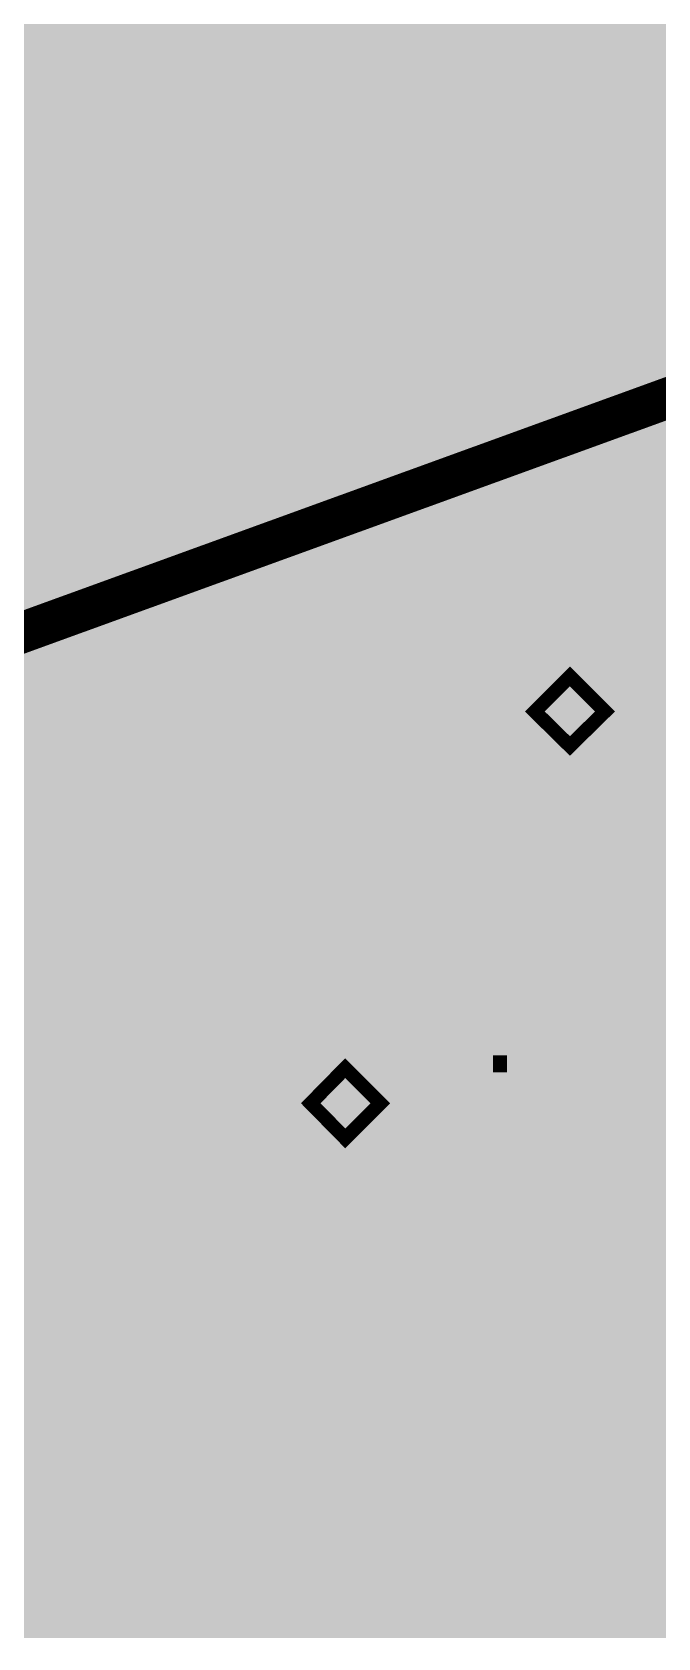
# Model space of a CAD drawing. Header units: millimetres. Extents: x 92 to 588, y 96 to 434.
# Drawn here: x 507.31 to 525.25, y 223.9 to 269.89 of the extents above; entities that cross this region are included whole.
import ezdxf

# ---------------------------------------------------------------- set-up
doc = ezdxf.new("R2010")
doc.units = ezdxf.units.MM
doc.layers.add('H', color=7, linetype='Continuous')
doc.layers.add('P', color=7, linetype='Continuous')

msp = doc.modelspace()

# ---------------------------------------------------------------- hatches: boundary and pattern name
at = {"layer": 'H', "linetype": 'Continuous'}
for points in [[(291.162, 223.903), (291.162, 433.788), (588.166, 433.788), (588.166, 223.903), (291.162, 223.903)], [(523.043, 251.331), (524.225, 253.607), (522.902, 253.607), (522.902, 253.906), (524.542, 253.906), (524.542, 253.518), (523.413, 251.331), (523.043, 251.331)], [(524.86, 251.331), (524.86, 251.684), (525.036, 251.843), (525.177, 252.001), (525.336, 252.16), (525.477, 252.319), (525.618, 252.478), (525.83, 252.725), (525.883, 252.83), (525.936, 252.936), (525.989, 253.13), (525.989, 253.236), (525.989, 253.342), (525.953, 253.43), (525.936, 253.465), (525.9, 253.536), (525.865, 253.554), (525.795, 253.607), (525.724, 253.642), (525.636, 253.659), (525.548, 253.659), (525.459, 253.659), (525.371, 253.642), (525.265, 253.607), (525.177, 253.589), (525.107, 253.554), (525.036, 253.518), (524.983, 253.465), (524.93, 253.448), (524.913, 253.801), (525.036, 253.853), (525.212, 253.906), (525.301, 253.942), (525.495, 253.959), (525.671, 253.959), (525.83, 253.942), (525.971, 253.889), (526.094, 253.818), (526.147, 253.765), (526.183, 253.73), (526.271, 253.607), (526.324, 253.483), (526.341, 253.342), (526.341, 253.254), (526.341, 253.113), (526.306, 252.972), (526.271, 252.848), (526.218, 252.742), (526.147, 252.619), (526.059, 252.513), (525.971, 252.407), (525.865, 252.301), (525.706, 252.107), (525.512, 251.931), (525.318, 251.754), (525.177, 251.631), (526.447, 251.631), (526.447, 251.331), (524.86, 251.331)], [(522.725, 249.444), (521.72, 250.432), (522.725, 251.437), (523.731, 250.432), (522.725, 249.444)], [(516.622, 240.095), (517.804, 242.388), (516.464, 242.388), (516.464, 242.688), (518.104, 242.688), (518.104, 242.3), (516.993, 240.095), (516.622, 240.095)], [(519.127, 240.042), (518.951, 240.06), (518.774, 240.095), (518.598, 240.13), (518.457, 240.201), (518.457, 240.554), (518.527, 240.536), (518.598, 240.501), (518.668, 240.466), (518.757, 240.43), (518.862, 240.395), (518.951, 240.36), (519.039, 240.342), (519.145, 240.342), (519.25, 240.36), (519.339, 240.377), (519.392, 240.413), (519.48, 240.466), (519.515, 240.501), (519.568, 240.589), (519.603, 240.677), (519.639, 240.801), (519.639, 240.924), (519.639, 240.995), (519.621, 241.101), (519.603, 241.153), (519.586, 241.189), (519.533, 241.259), (519.497, 241.295), (519.462, 241.33), (519.374, 241.383), (519.321, 241.383), (519.198, 241.418), (519.074, 241.418), (518.933, 241.418), (518.792, 241.4), (518.651, 241.365), (518.563, 241.348), (518.563, 242.688), (519.974, 242.688), (519.974, 242.388), (518.898, 242.388), (518.898, 241.7), (518.968, 241.7), (519.074, 241.7), (519.127, 241.7), (519.321, 241.7), (519.462, 241.683), (519.533, 241.647), (519.674, 241.594), (519.727, 241.542), (519.797, 241.489), (519.885, 241.383), (519.921, 241.312), (519.956, 241.224), (519.991, 241.03), (519.991, 240.836), (519.956, 240.66), (519.938, 240.571), (519.903, 240.501), (519.815, 240.36), (519.762, 240.307), (519.709, 240.236), (519.568, 240.148), (519.497, 240.113), (519.409, 240.078), (519.233, 240.042), (519.127, 240.042)], [(522.267, 240.042), (522.161, 240.042), (521.967, 240.095), (521.808, 240.183), (521.685, 240.307), (521.632, 240.377), (521.579, 240.466), (521.508, 240.677), (521.455, 240.924), (521.438, 241.224), (521.438, 241.383), (521.438, 241.559), (521.455, 241.859), (521.508, 242.124), (521.579, 242.335), (521.632, 242.406), (521.685, 242.494), (521.808, 242.618), (521.967, 242.688), (522.161, 242.741), (522.267, 242.741), (522.267, 242.459), (522.196, 242.441), (522.073, 242.406), (522.02, 242.388), (521.985, 242.353), (521.896, 242.247), (521.879, 242.177), (521.843, 242.106), (521.808, 241.947), (521.808, 241.841), (521.79, 241.63), (521.79, 241.383), (521.79, 241.136), (521.808, 240.942), (521.808, 240.854), (521.843, 240.677), (521.879, 240.607), (521.896, 240.554), (521.967, 240.448), (522.02, 240.413), (522.073, 240.377), (522.179, 240.342), (522.32, 240.342), (522.443, 240.377), (522.496, 240.395), (522.531, 240.43), (522.62, 240.536), (522.637, 240.607), (522.672, 240.677), (522.708, 240.836), (522.708, 240.924), (522.725, 241.136), (522.725, 241.4), (522.725, 241.647), (522.708, 241.859), (522.708, 241.947), (522.655, 242.106), (522.637, 242.177), (522.602, 242.247), (522.531, 242.353), (522.496, 242.388), (522.443, 242.406), (522.337, 242.441), (522.267, 242.459), (522.267, 242.741), (522.355, 242.741), (522.549, 242.688), (522.708, 242.6), (522.831, 242.476), (522.884, 242.406), (522.937, 242.318), (523.008, 242.106), (523.06, 241.859), (523.078, 241.559), (523.078, 241.4), (523.078, 241.224), (523.06, 240.924), (523.008, 240.66), (522.937, 240.466), (522.884, 240.377), (522.831, 240.289), (522.708, 240.166), (522.549, 240.095), (522.355, 240.042), (522.267, 240.042)], [(524.454, 240.095), (524.454, 240.995), (524.454, 241.259), (524.454, 242.282), (523.572, 241.259), (524.454, 241.259), (524.454, 240.995), (523.307, 240.995), (523.307, 241.348), (524.454, 242.688), (524.771, 242.688), (524.771, 241.259), (525.089, 241.259), (525.089, 240.995), (524.771, 240.995), (524.771, 240.095), (524.454, 240.095)], [(520.52, 240.095), (520.52, 240.589), (520.926, 240.589), (520.926, 240.095), (520.52, 240.095)], [(516.287, 238.208), (515.299, 239.213), (516.287, 240.219), (517.293, 239.213), (516.287, 238.208)]]:
    msp.add_hatch(color=7, dxfattribs=at).paths.add_polyline_path(points)

# ---------------------------------------------------------------- linework, layer by layer
at = {"layer": 'P', "color": 7}
for points, const_width in [([(361.1, 426.768), (364.875, 419.165), (457.938, 234.874), (581.234, 279.624)], 1.176), ([(361.1, 426.768), (364.875, 419.165), (457.938, 234.874), (581.234, 279.624)], 0.26), ([(361.1, 426.768), (364.875, 419.165), (457.938, 234.874), (581.234, 279.624)], 0.26), ([(521.72, 250.432), (522.725, 249.444), (523.731, 250.432), (522.725, 251.437), (521.72, 250.432), (521.72, 250.432)], 0.4), ([(515.299, 239.213), (516.287, 238.208), (517.293, 239.213), (516.287, 240.219), (515.299, 239.213), (515.299, 239.213)], 0.4)]:
    msp.add_lwpolyline(points, dxfattribs=dict(at, const_width=const_width))

doc.saveas('drawing.dxf')
